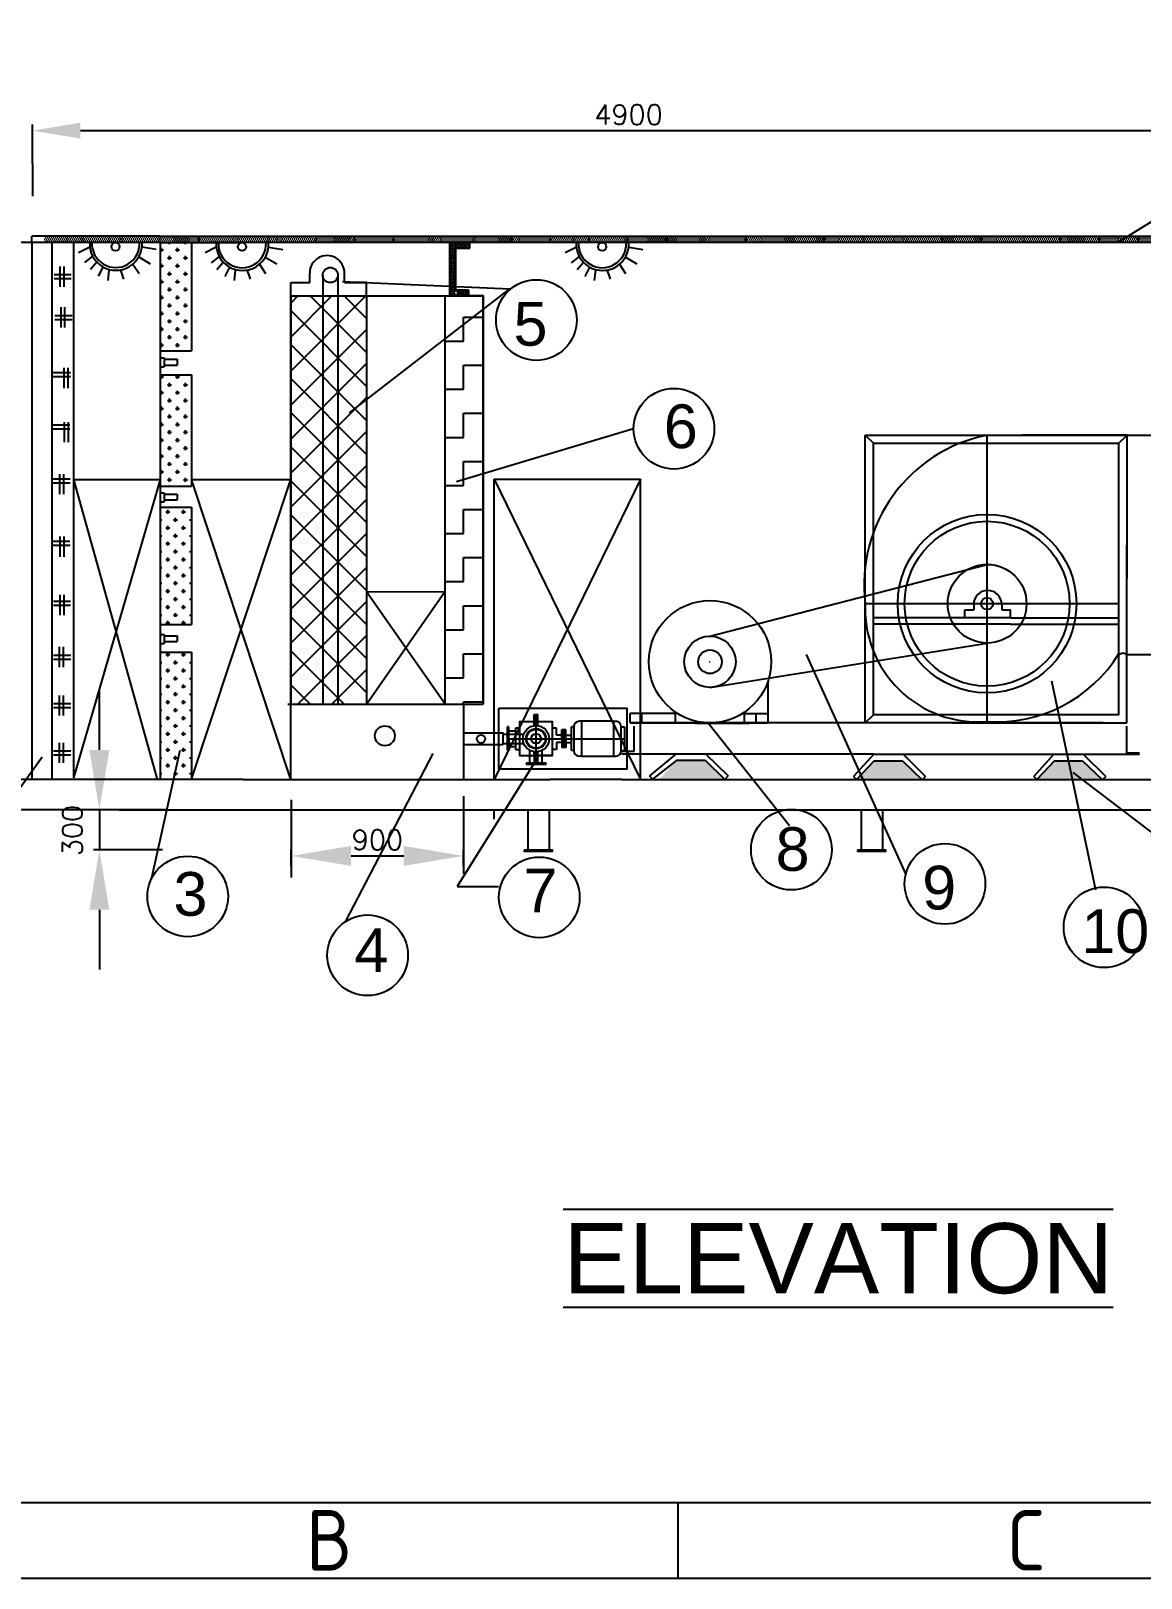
# Model space of a CAD drawing. Extents: x -106182 to 16042, y 3862 to 25647.
# Drawn here: x -101646 to -96085, y 10095 to 17850 of the extents above; entities that cross this region are included whole.
import ezdxf
from ezdxf.enums import TextEntityAlignment as Align

# ---------------------------------------------------------------- set-up
doc = ezdxf.new("R2010")
doc.units = 0
doc.header["$LTSCALE"] = 5
doc.header["$PDMODE"] = 3
doc.layers.get('0').update_dxf_attribs({"linetype": 'CONTINUOUS'})
doc.layers.get('DEFPOINTS').update_dxf_attribs({"linetype": 'CONTINUOUS'})
doc.styles.add('ISOCP', font='isocp.shx')
doc.styles.get("Standard").update_dxf_attribs({"font": 'romans.shx', "height": 100})
doc.dimstyles.get("Standard").update_dxf_attribs({"dimscale": 30, "dimtxt": 2, "dimasz": 1, "dimexe": 0.5, "dimexo": 0.5, "dimgap": 0.2, "dimtad": 1, "dimdec": 0, "dimdsep": 46, "dimtxsty": 'Standard', "dimcen": 2.5, "dimadec": 0, "dimazin": 0, "dimtfac": 1, "dimtdec": 0, "dimtmove": 2, "dimatfit": 3, "dimfxl": 1, "dimtolj": 1, "dimtzin": 0, "dimarcsym": 0})
pattern_1 = [(0, (-209410.108, 13015.322), (39.735945, 39.735945), [19.867973, -59.603918]), (90, (-209400.174, 13005.39), (-39.735945, 39.735945), [19.867973, -59.603918])]

# ---------------------------------------------------------------- blocks, each defined once
blk = doc.blocks.new('*D39')
at = {"color": 0, "lineweight": -2, "transparency": 16777216}
for p, q in [((-101303.1, 14246.3), (-101303.1, 14546.3)), ((-100971.2, 13946.3), (-101333.1, 13946.3)), ((-101303.1, 13946.3), (-101303.1, 13745.5)), ((-100986.9, 13745.5), (-101333.1, 13745.5)), ((-101303.1, 13445.5), (-101303.1, 13145.5))]:
    blk.add_line(p, q, dxfattribs=at)
at = {"color": 0, "transparency": 16777216}
for points in [[(-101353.1, 14246.3), (-101253.1, 14246.3), (-101303.1, 13946.3)], [(-101353.1, 13445.5), (-101253.1, 13445.5), (-101303.1, 13745.5)]]:
    blk.add_solid(points, dxfattribs=at)
at = {"layer": 'DEFPOINTS', "color": 0, "transparency": 16777216}
for p in [(-100911.2, 13946.3), (-101303.1, 13745.5), (-100926.9, 13745.5)]:
    blk.add_point(p, dxfattribs=at)
at = {"color": 0, "transparency": 16777216, "insert": (-101438.4, 13842.4), "char_height": 100, "attachment_point": 5, "rotation": 90}
blk.add_mtext('\\A1;300', dxfattribs=at)
blk = doc.blocks.new('*D40')
at = {"color": 0, "lineweight": -2, "transparency": 16777216}
for p, q in [((-100342, 13666.2), (-100342, 13745.1)), ((-99478.4, 13666.2), (-99478.4, 13745.1)), ((-100042, 13715.1), (-99778.4, 13715.1))]:
    blk.add_line(p, q, dxfattribs=at)
at = {"color": 0, "transparency": 16777216}
for points in [[(-100042, 13765.1), (-100042, 13665.1), (-100342, 13715.1)], [(-99778.4, 13765.1), (-99778.4, 13665.1), (-99478.4, 13715.1)]]:
    blk.add_solid(points, dxfattribs=at)
at = {"layer": 'DEFPOINTS', "color": 0, "transparency": 16777216}
for p in [(-99478.4, 13715.1), (-100342, 13606.2), (-99478.4, 13606.2)]:
    blk.add_point(p, dxfattribs=at)
at = {"color": 0, "transparency": 16777216, "insert": (-99910.2, 13795.1), "char_height": 100, "attachment_point": 5}
blk.add_mtext('\\A1;900', dxfattribs=at)
blk = doc.blocks.new('*D46')
at = {"color": 0, "lineweight": -2, "transparency": 16777216}
for p, q in [((-101637.8, 17185.9), (-101637.8, 17380.5)), ((-95666.5, 17131.8), (-95666.5, 17380.5)), ((-101397.8, 17350.5), (-95906.5, 17350.5))]:
    blk.add_line(p, q, dxfattribs=at)
at = {"color": 0, "transparency": 16777216}
for points in [[(-101397.8, 17390.5), (-101397.8, 17310.5), (-101637.8, 17350.5)], [(-95906.5, 17390.5), (-95906.5, 17310.5), (-95666.5, 17350.5)]]:
    blk.add_solid(points, dxfattribs=at)
at = {"layer": 'DEFPOINTS', "color": 0, "transparency": 16777216}
for p in [(-95666.5, 17350.5), (-101637.8, 17125.9), (-95666.5, 17071.8)]:
    blk.add_point(p, dxfattribs=at)
at = {"color": 0, "transparency": 16777216, "insert": (-98652.2, 17430.5), "char_height": 100, "attachment_point": 5}
blk.add_mtext('\\A1;4900', dxfattribs=at)

msp = doc.modelspace()

# ---------------------------------------------------------------- hatches: boundary and pattern name
h = msp.add_hatch()
h.set_pattern_fill('DOTS', color=0, scale=6.257629, style=0)
h.set_pattern_definition([(0, (-165978.99, 14084.97), (4.9669932, 9.9339863), [0, -9.9339863])])
edge = h.paths.add_edge_path()
edge.add_line((-101377, 16819.4), (-101580, 16819.4))
edge.add_line((-101580, 16819.4), (-101580, 16788.1))
edge.add_line((-101537, 16788.1), (-101580, 16788.1))
edge.add_line((-101537, 16788.1), (-101375.2, 16788.1))
edge.add_line((-101377, 16788.1), (-101377, 16819.4))
h = msp.add_hatch()
h.set_pattern_fill('DOTS', color=0, scale=6.257629, style=0)
h.set_pattern_definition([(0, (-165798.393, 14086.877), (4.9669932, 9.9339863), [0, -9.9339863])])
edge = h.paths.add_edge_path()
edge.add_line((-101196.4, 16821.3), (-101399.4, 16821.3))
edge.add_line((-101399.4, 16821.3), (-101399.4, 16790))
edge.add_line((-101356.4, 16790), (-101399.4, 16790))
edge.add_line((-101356.4, 16790), (-101194.6, 16790))
edge.add_line((-101196.4, 16790), (-101196.4, 16821.3))
h = msp.add_hatch()
h.set_pattern_fill('DOTS', color=0, scale=6.257629, style=0)
h.set_pattern_definition([(0, (-165602.484, 14086.877), (4.9669932, 9.9339863), [0, -9.9339863])])
edge = h.paths.add_edge_path()
edge.add_line((-101000.5, 16821.3), (-101203.5, 16821.3))
edge.add_line((-101203.5, 16821.3), (-101203.5, 16790))
edge.add_line((-101160.5, 16790), (-101203.5, 16790))
edge.add_line((-101160.5, 16790), (-100998.7, 16790))
edge.add_line((-101000.5, 16790), (-101000.5, 16821.3))
h = msp.add_hatch()
h.set_pattern_fill('DOTS', color=0, scale=6.257629, style=0)
h.set_pattern_definition([(0, (-165404.586, 14084.991), (4.9669932, 9.9339863), [0, -9.9339863])])
edge = h.paths.add_edge_path()
edge.add_line((-100802.6, 16819.4), (-101005.6, 16819.4))
edge.add_line((-101005.6, 16819.4), (-101005.6, 16788.1))
edge.add_line((-100962.6, 16788.1), (-101005.6, 16788.1))
edge.add_line((-100962.6, 16788.1), (-100800.8, 16788.1))
edge.add_line((-100802.6, 16788.1), (-100802.6, 16819.4))
h = msp.add_hatch()
h.set_pattern_fill('CROSS', color=0, scale=6.257629, style=0)
h.set_pattern_definition([(0, (-195255.09, 11904.563), (39.735945, 39.735945), [19.867973, -59.603918]), (90, (-195245.158, 11894.63), (-39.735945, 39.735945), [19.867973, -59.603918])])
h.paths.add_polyline_path([(-100998.7, 16246.7), (-100842.3, 16246.7), (-100842.3, 16790), (-100998.7, 16790)])
h.paths.add_polyline_path([(-100998.7, 15583.4), (-100842.3, 15583.4), (-100842.3, 16126.7), (-100998.7, 16126.7)])
h = msp.add_hatch()
h.set_pattern_fill('DOTS', color=0, scale=6.257629, style=0)
h.set_pattern_definition([(0, (-165208.676, 14084.991), (4.9669932, 9.9339863), [0, -9.9339863])])
edge = h.paths.add_edge_path()
edge.add_line((-100606.6, 16819.4), (-100809.7, 16819.4))
edge.add_line((-100809.7, 16819.4), (-100809.7, 16788.1))
edge.add_line((-100766.7, 16788.1), (-100809.7, 16788.1))
edge.add_line((-100766.7, 16788.1), (-100604.9, 16788.1))
edge.add_line((-100606.6, 16788.1), (-100606.6, 16819.4))
h = msp.add_hatch()
h.set_pattern_fill('DOTS', color=0, scale=6.257629, style=0)
h.set_pattern_definition([(0, (-165011.828, 14085.735), (4.9669932, 9.9339863), [0, -9.9339863])])
edge = h.paths.add_edge_path()
edge.add_line((-100409.8, 16820.1), (-100612.8, 16820.1))
edge.add_line((-100612.8, 16820.1), (-100612.8, 16788.8))
edge.add_line((-100569.8, 16788.8), (-100612.8, 16788.8))
edge.add_line((-100569.8, 16788.8), (-100408.1, 16788.8))
edge.add_line((-100409.8, 16788.8), (-100409.8, 16820.1))
h = msp.add_hatch()
h.set_pattern_fill('DOTS', color=0, scale=6.257629, style=0)
h.set_pattern_definition([(0, (-164815.918, 14085.735), (4.9669932, 9.9339863), [0, -9.9339863])])
edge = h.paths.add_edge_path()
edge.add_line((-100213.9, 16820.1), (-100416.9, 16820.1))
edge.add_line((-100416.9, 16820.1), (-100416.9, 16788.8))
edge.add_line((-100373.9, 16788.8), (-100416.9, 16788.8))
edge.add_line((-100373.9, 16788.8), (-100212.2, 16788.8))
edge.add_line((-100213.9, 16788.8), (-100213.9, 16820.1))
h = msp.add_hatch()
h.set_pattern_fill('DOTS', color=0, scale=6.257629, style=0)
h.set_pattern_definition([(0, (-164624.62, 14083.574), (4.9669932, 9.9339863), [0, -9.9339863])])
edge = h.paths.add_edge_path()
edge.add_line((-100022.6, 16818), (-100225.6, 16818))
edge.add_line((-100225.6, 16818), (-100225.6, 16786.7))
edge.add_line((-100182.6, 16786.7), (-100225.6, 16786.7))
edge.add_line((-100182.6, 16786.7), (-100020.9, 16786.7))
edge.add_line((-100022.6, 16786.7), (-100022.6, 16818))
h = msp.add_hatch()
h.set_pattern_fill('DOTS', color=0, scale=6.257629, style=0)
h.set_pattern_definition([(0, (-164428.71, 14083.574), (4.9669932, 9.9339863), [0, -9.9339863])])
edge = h.paths.add_edge_path()
edge.add_line((-99826.7, 16818), (-100029.7, 16818))
edge.add_line((-100029.7, 16818), (-100029.7, 16786.7))
edge.add_line((-99986.7, 16786.7), (-100029.7, 16786.7))
edge.add_line((-99986.7, 16786.7), (-99825, 16786.7))
edge.add_line((-99826.7, 16786.7), (-99826.7, 16818))
h = msp.add_hatch()
h.set_pattern_fill('DOTS', color=0, scale=6.257629, style=0)
h.set_pattern_definition([(0, (-164233.523, 14083.574), (4.9669932, 9.9339863), [0, -9.9339863])])
edge = h.paths.add_edge_path()
edge.add_line((-99631.5, 16818), (-99834.5, 16818))
edge.add_line((-99834.5, 16818), (-99834.5, 16786.7))
edge.add_line((-99791.5, 16786.7), (-99834.5, 16786.7))
edge.add_line((-99791.5, 16786.7), (-99629.8, 16786.7))
edge.add_line((-99631.5, 16786.7), (-99631.5, 16818))
h = msp.add_hatch()
h.set_pattern_fill('DOTS', color=0, scale=6.257629, style=0)
h.set_pattern_definition([(0, (-164037.614, 14083.574), (4.9669932, 9.9339863), [0, -9.9339863])])
edge = h.paths.add_edge_path()
edge.add_line((-99435.6, 16818), (-99638.6, 16818))
edge.add_line((-99638.6, 16818), (-99638.6, 16786.7))
edge.add_line((-99595.6, 16786.7), (-99638.6, 16786.7))
edge.add_line((-99595.6, 16786.7), (-99433.9, 16786.7))
edge.add_line((-99435.6, 16786.7), (-99435.6, 16818))
h = msp.add_hatch()
h.set_pattern_fill('ANSI37', color=0, scale=3.128815, style=0)
h.set_pattern_definition([(45, (-177225.931, 11529.575), (-7.0243891, 7.0243891), []), (135, (-177225.931, 11529.575), (-7.0243891, -7.0243891), [])])
h.paths.add_polyline_path([(-99546.7, 16521.8), (-99519.7, 16521.8), (-99519.7, 16762), (-99448, 16762), (-99448, 16789), (-99546.7, 16789)])
h = msp.add_hatch()
h.set_pattern_fill('DOTS', color=0, scale=6.257629, style=0)
h.set_pattern_definition([(0, (-163837.836, 14084.878), (4.9669932, 9.9339863), [0, -9.9339863])])
edge = h.paths.add_edge_path()
edge.add_line((-99235.8, 16819.3), (-99438.8, 16819.3))
edge.add_line((-99438.8, 16819.3), (-99438.8, 16788))
edge.add_line((-99395.8, 16788), (-99438.8, 16788))
edge.add_line((-99395.8, 16788), (-99234.1, 16788))
edge.add_line((-99235.8, 16788), (-99235.8, 16819.3))
h = msp.add_hatch()
h.set_pattern_fill('DOTS', color=0, scale=6.257629, style=0)
h.set_pattern_definition([(0, (-163641.927, 14084.878), (4.9669932, 9.9339863), [0, -9.9339863])])
edge = h.paths.add_edge_path()
edge.add_line((-99039.9, 16819.3), (-99242.9, 16819.3))
edge.add_line((-99242.9, 16819.3), (-99242.9, 16788))
edge.add_line((-99199.9, 16788), (-99242.9, 16788))
edge.add_line((-99199.9, 16788), (-99038.2, 16788))
edge.add_line((-99039.9, 16788), (-99039.9, 16819.3))
h = msp.add_hatch()
h.set_pattern_fill('DOTS', color=0, scale=6.257629, style=0)
h.set_pattern_definition([(0, (-163449.231, 14082.85), (4.9669932, 9.9339863), [0, -9.9339863])])
edge = h.paths.add_edge_path()
edge.add_line((-98847.2, 16817.2), (-99050.2, 16817.2))
edge.add_line((-99050.2, 16817.2), (-99050.2, 16786))
edge.add_line((-99007.2, 16786), (-99050.2, 16786))
edge.add_line((-99007.2, 16786), (-98845.5, 16786))
edge.add_line((-98847.2, 16786), (-98847.2, 16817.2))
h = msp.add_hatch()
h.set_pattern_fill('DOTS', color=0, scale=6.257629, style=0)
h.set_pattern_definition([(0, (-163253.322, 14082.85), (4.9669932, 9.9339863), [0, -9.9339863])])
edge = h.paths.add_edge_path()
edge.add_line((-98651.3, 16817.2), (-98854.3, 16817.2))
edge.add_line((-98854.3, 16817.2), (-98854.3, 16786))
edge.add_line((-98811.3, 16786), (-98854.3, 16786))
edge.add_line((-98811.3, 16786), (-98649.6, 16786))
edge.add_line((-98651.3, 16786), (-98651.3, 16817.2))
h = msp.add_hatch()
h.set_pattern_fill('DOTS', color=0, scale=6.257629, style=0)
h.set_pattern_definition([(0, (-163061.641, 14082.85), (4.9669932, 9.9339863), [0, -9.9339863])])
edge = h.paths.add_edge_path()
edge.add_line((-98459.6, 16817.2), (-98662.6, 16817.2))
edge.add_line((-98662.6, 16817.2), (-98662.6, 16786))
edge.add_line((-98619.7, 16786), (-98662.6, 16786))
edge.add_line((-98619.7, 16786), (-98457.9, 16786))
edge.add_line((-98459.6, 16786), (-98459.6, 16817.2))
h = msp.add_hatch()
h.set_pattern_fill('DOTS', color=0, scale=6.257629, style=0)
h.set_pattern_definition([(0, (-162865.732, 14082.85), (4.9669932, 9.9339863), [0, -9.9339863])])
edge = h.paths.add_edge_path()
edge.add_line((-98263.7, 16817.2), (-98466.7, 16817.2))
edge.add_line((-98466.7, 16817.2), (-98466.7, 16786))
edge.add_line((-98423.7, 16786), (-98466.7, 16786))
edge.add_line((-98423.7, 16786), (-98262, 16786))
edge.add_line((-98263.7, 16786), (-98263.7, 16817.2))
h = msp.add_hatch()
h.set_pattern_fill('DOTS', color=0, scale=6.257629, style=0)
h.set_pattern_definition([(0, (-162665.321, 14083.63), (4.9669932, 9.9339863), [0, -9.9339863])])
edge = h.paths.add_edge_path()
edge.add_line((-98063.3, 16818), (-98266.3, 16818))
edge.add_line((-98266.3, 16818), (-98266.3, 16786.7))
edge.add_line((-98223.3, 16786.7), (-98266.3, 16786.7))
edge.add_line((-98223.3, 16786.7), (-98061.6, 16786.7))
edge.add_line((-98063.3, 16786.7), (-98063.3, 16818))
h = msp.add_hatch()
h.set_pattern_fill('DOTS', color=0, scale=6.257629, style=0)
h.set_pattern_definition([(0, (-162469.411, 14083.63), (4.9669932, 9.9339863), [0, -9.9339863])])
edge = h.paths.add_edge_path()
edge.add_line((-97867.4, 16818), (-98070.4, 16818))
edge.add_line((-98070.4, 16818), (-98070.4, 16786.7))
edge.add_line((-98027.4, 16786.7), (-98070.4, 16786.7))
edge.add_line((-98027.4, 16786.7), (-97865.7, 16786.7))
edge.add_line((-97867.4, 16786.7), (-97867.4, 16818))
h = msp.add_hatch()
h.set_pattern_fill('DOTS', color=0, scale=6.257629, style=0)
h.set_pattern_definition([(0, (-162271.342, 14085.558), (4.9669932, 9.9339863), [0, -9.9339863])])
edge = h.paths.add_edge_path()
edge.add_line((-97669.3, 16820), (-97872.3, 16820))
edge.add_line((-97872.3, 16820), (-97872.3, 16788.7))
edge.add_line((-97829.4, 16788.7), (-97872.3, 16788.7))
edge.add_line((-97829.4, 16788.7), (-97667.6, 16788.7))
edge.add_line((-97669.3, 16788.7), (-97669.3, 16820))
h = msp.add_hatch()
h.set_pattern_fill('DOTS', color=0, scale=6.257629, style=0)
h.set_pattern_definition([(0, (-162075.433, 14085.558), (4.9669932, 9.9339863), [0, -9.9339863])])
edge = h.paths.add_edge_path()
edge.add_line((-97473.4, 16820), (-97676.4, 16820))
edge.add_line((-97676.4, 16820), (-97676.4, 16788.7))
edge.add_line((-97633.4, 16788.7), (-97676.4, 16788.7))
edge.add_line((-97633.4, 16788.7), (-97471.7, 16788.7))
edge.add_line((-97473.4, 16788.7), (-97473.4, 16820))
h = msp.add_hatch()
h.set_pattern_fill('DOTS', color=0, scale=6.257629, style=0)
h.set_pattern_definition([(0, (-161877.689, 14085.683), (4.9669932, 9.9339863), [0, -9.9339863])])
edge = h.paths.add_edge_path()
edge.add_line((-97275.7, 16820.1), (-97478.7, 16820.1))
edge.add_line((-97478.7, 16820.1), (-97478.7, 16788.8))
edge.add_line((-97435.7, 16788.8), (-97478.7, 16788.8))
edge.add_line((-97435.7, 16788.8), (-97273.9, 16788.8))
edge.add_line((-97275.7, 16788.8), (-97275.7, 16820.1))
h = msp.add_hatch()
h.set_pattern_fill('DOTS', color=0, scale=6.257629, style=0)
h.set_pattern_definition([(0, (-161681.779, 14085.683), (4.9669932, 9.9339863), [0, -9.9339863])])
edge = h.paths.add_edge_path()
edge.add_line((-97079.8, 16820.1), (-97282.8, 16820.1))
edge.add_line((-97282.8, 16820.1), (-97282.8, 16788.8))
edge.add_line((-97239.8, 16788.8), (-97282.8, 16788.8))
edge.add_line((-97239.8, 16788.8), (-97078, 16788.8))
edge.add_line((-97079.8, 16788.8), (-97079.8, 16820.1))
h = msp.add_hatch()
h.set_pattern_fill('DOTS', color=0, scale=6.257629, style=0)
h.set_pattern_definition([(0, (-161484.832, 14086.322), (4.9669932, 9.9339863), [0, -9.9339863])])
edge = h.paths.add_edge_path()
edge.add_line((-96882.8, 16820.7), (-97085.8, 16820.7))
edge.add_line((-97085.8, 16820.7), (-97085.8, 16789.4))
edge.add_line((-97042.8, 16789.4), (-97085.8, 16789.4))
edge.add_line((-97042.8, 16789.4), (-96881.1, 16789.4))
edge.add_line((-96882.8, 16789.4), (-96882.8, 16820.7))
h = msp.add_hatch()
h.set_pattern_fill('DOTS', color=0, scale=6.257629, style=0)
h.set_pattern_definition([(0, (-161288.923, 14086.322), (4.9669932, 9.9339863), [0, -9.9339863])])
edge = h.paths.add_edge_path()
edge.add_line((-96686.9, 16820.7), (-96889.9, 16820.7))
edge.add_line((-96889.9, 16820.7), (-96889.9, 16789.4))
edge.add_line((-96846.9, 16789.4), (-96889.9, 16789.4))
edge.add_line((-96846.9, 16789.4), (-96685.2, 16789.4))
edge.add_line((-96686.9, 16789.4), (-96686.9, 16820.7))
h = msp.add_hatch()
h.set_pattern_fill('DOTS', color=0, scale=6.257629, style=0)
h.set_pattern_definition([(0, (-161089.076, 14086.149), (4.9669932, 9.9339863), [0, -9.9339863])])
edge = h.paths.add_edge_path()
edge.add_line((-96487, 16820.5), (-96690.1, 16820.5))
edge.add_line((-96690.1, 16820.5), (-96690.1, 16789.3))
edge.add_line((-96647.1, 16789.3), (-96690.1, 16789.3))
edge.add_line((-96647.1, 16789.3), (-96485.3, 16789.3))
edge.add_line((-96487, 16789.3), (-96487, 16820.5))
h = msp.add_hatch()
h.set_pattern_fill('DOTS', color=0, scale=6.257629, style=0)
h.set_pattern_definition([(0, (-160893.167, 14086.149), (4.9669932, 9.9339863), [0, -9.9339863])])
edge = h.paths.add_edge_path()
edge.add_line((-96291.1, 16820.5), (-96494.2, 16820.5))
edge.add_line((-96494.2, 16820.5), (-96494.2, 16789.3))
edge.add_line((-96451.2, 16789.3), (-96494.2, 16789.3))
edge.add_line((-96451.2, 16789.3), (-96289.4, 16789.3))
edge.add_line((-96291.1, 16789.3), (-96291.1, 16820.5))
h = msp.add_hatch()
h.set_pattern_fill('DOTS', color=0, scale=6.257629, style=0)
h.set_pattern_definition([(0, (-160697.676, 14085.508), (4.9669932, 9.9339863), [0, -9.9339863])])
edge = h.paths.add_edge_path()
edge.add_line((-96095.6, 16819.9), (-96298.7, 16819.9))
edge.add_line((-96298.7, 16819.9), (-96298.7, 16788.6))
edge.add_line((-96255.7, 16788.6), (-96298.7, 16788.6))
edge.add_line((-96255.7, 16788.6), (-96093.9, 16788.6))
edge.add_line((-96095.6, 16788.6), (-96095.6, 16819.9))
h = msp.add_hatch()
h.set_pattern_fill('DOTS', color=0, scale=6.257629, style=0)
h.set_pattern_definition([(0, (-160501.766, 14085.508), (4.9669932, 9.9339863), [0, -9.9339863])])
edge = h.paths.add_edge_path()
edge.add_line((-95899.7, 16819.9), (-96102.8, 16819.9))
edge.add_line((-96102.8, 16819.9), (-96102.8, 16788.6))
edge.add_line((-96059.8, 16788.6), (-96102.8, 16788.6))
edge.add_line((-96059.8, 16788.6), (-95898, 16788.6))
edge.add_line((-95899.7, 16788.6), (-95899.7, 16819.9))
h = msp.add_hatch()
h.set_pattern_fill('ANSI37', color=0, scale=37.967456, style=0)
h.set_pattern_definition([(45, (-215436.75, 11352.83), (-85.23937, 85.23937), []), (135, (-215436.75, 11352.83), (-85.23937, -85.23937), [])])
h.paths.add_polyline_path([(-99964.9, 16521.8), (-100344.6, 16521.8), (-100344.6, 14476.2), (-99964.9, 14476.2)])
h = msp.add_hatch()
h.set_pattern_fill('ZIGZAG', color=0, scale=37.967456, style=0)
h.set_pattern_definition([(0, (-215203.1, 11352.83), (120.54667, 120.54667), [120.54667, -120.54667]), (90, (-215082.55, 11352.83), (-120.54667, 120.54667), [120.54667, -120.54667])])
h.paths.add_polyline_path([(-99380.6, 16521.8), (-99570.5, 16521.8), (-99570.5, 14476.2), (-99380.6, 14476.2)])
h = msp.add_hatch()
h.set_pattern_fill('CROSS', color=0, scale=6.257629, style=0)
h.set_pattern_definition(pattern_1)
h.paths.add_polyline_path([(-100842.3, 15463.4), (-100998.7, 15463.4), (-100998.7, 14875.8), (-100842.3, 14875.8)])
h = msp.add_hatch()
h.set_pattern_fill('CROSS', color=0, scale=6.257629, style=0)
h.set_pattern_definition(pattern_1)
h.paths.add_polyline_path([(-100998.7, 14098.2), (-100842.6, 14098.2), (-100842.3, 14099.2), (-100842.3, 14265.4), (-100842.3, 14736.4), (-100998.7, 14736.4)])
h = msp.add_hatch(color=0)
h.paths.add_polyline_path([(-96377.5, 14192.4), (-96519.1, 14192.4), (-96607.8, 14098.2), (-96280.6, 14098.2)])
h.paths.add_polyline_path([(-97279.8, 14192.4), (-97421.4, 14192.4), (-97510.1, 14098.2), (-97182.9, 14098.2)])
h.paths.add_polyline_path([(-98268.6, 14194.3), (-98410.2, 14194.3), (-98498.9, 14100.1), (-98499, 14098.2), (-98169.7, 14098.2)])

# ---------------------------------------------------------------- linework, layer by layer
at = {"color": 0, "ltscale": 100}
for p, q in [((-95262.9, 17371.4), (-96201.7, 16789)), ((-97261.9, 13621.3), (-97760.1, 14724.2)), ((-98252.9, 14381.9), (-97845.5, 13866.9)), ((-96426.8, 14133.4), (-95580.8, 13489))]:
    msp.add_line(p, q, dxfattribs=at)
at = {"color": 0}
for p, q in [((-101637.8, 17185.9), (-101637.8, 17022.8)), ((-100998.7, 16790), (-101759.9, 16790)), ((-101203.5, 16821.3), (-101640.6, 16821.3)), ((-101640.6, 16789), (-101640.6, 16821.3)), ((-101640.6, 16789), (-101640.6, 14098.2)), ((-101540.9, 16786.6), (-101540.9, 14094.8)), ((-101432.5, 16790), (-101432.5, 16171.8)), ((-101350.9, 16767), (-101407.1, 16738.3)), ((-101176.2, 16790), (-101351.5, 16790)), ((-101000.5, 16821.3), (-101203.5, 16821.3)), ((-101088.8, 16790), (-101176.2, 16790)), ((-101088.9, 16768.2), (-101017.9, 16756.5)), ((-101000.5, 16821.3), (-95666.2, 16821.3)), ((-100998.7, 16790), (-100998.7, 14099.2)), ((-100998.7, 16790), (-100579.9, 16790)), ((-100842.3, 16790), (-100842.3, 16246.7)), ((-100842.3, 16790), (-100842.3, 16670)), ((-100842.3, 16790), (-100842.3, 16246.7)), ((-100717.2, 16765.9), (-100773.4, 16737.3)), ((-99186.1, 16789), (-100755.1, 16789)), ((-100542.6, 16789), (-100717.8, 16789)), ((-100455.1, 16789), (-100542.6, 16789)), ((-100337.9, 16789), (-100494.3, 16789)), ((-100455.2, 16767.2), (-100384.2, 16755.5)), ((-99549.1, 16789), (-99549.9, 16521.8)), ((-99519.7, 16762), (-99446.8, 16762)), ((-99519.7, 16762), (-99519.7, 16552.3)), ((-99294.6, 16789), (-99514.6, 16789)), ((-99446.8, 16762), (-99447.1, 16789)), ((-98890.3, 16789), (-99294.6, 16789)), ((-98913.3, 16765.9), (-98969.4, 16737.3)), ((-95697.5, 16789), (-98890.3, 16789)), ((-98621, 16789), (-98796.3, 16789)), ((-98651.2, 16767.2), (-98580.3, 16755.5)), ((-98533.6, 16789), (-98621, 16789)), ((-101336.8, 16721.1), (-101377, 16688.9)), ((-101316.4, 16691.1), (-101347.6, 16653.9)), ((-101135.4, 16681.5), (-101104.4, 16635.1)), ((-101105.4, 16717.8), (-101047.8, 16683.6)), ((-100703.1, 16720.1), (-100743.3, 16687.9)), ((-100682.7, 16690.1), (-100713.9, 16652.9)), ((-100501.7, 16680.4), (-100470.7, 16634.1)), ((-100471.7, 16716.8), (-100414.1, 16682.6)), ((-98899.2, 16720.1), (-98939.3, 16687.9)), ((-98878.7, 16690.1), (-98910, 16652.9)), ((-98697.7, 16680.4), (-98666.8, 16634.1)), ((-98667.7, 16716.8), (-98610.2, 16682.6)), ((-101530.2, 16628.7), (-101444.3, 16628.7)), ((-101530.2, 16608.7), (-101444.1, 16608.7)), ((-101501.6, 16669.4), (-101501.6, 16568.2)), ((-101481.6, 16669.4), (-101481.6, 16568.2)), ((-101284.9, 16667), (-101308.4, 16621.1)), ((-101255.7, 16651.6), (-101261.4, 16599.7)), ((-101198.1, 16656), (-101181.8, 16606.6)), ((-100651.2, 16666), (-100674.7, 16620.1)), ((-100622, 16650.6), (-100627.7, 16598.7)), ((-100564.4, 16655), (-100548.1, 16605.5)), ((-100249.6, 16589.6), (-100249.6, 16636.6)), ((-100184.1, 16626.5), (-100184.1, 14476.2)), ((-100108.2, 16626.5), (-100108.2, 14476.2)), ((-100074.8, 16589.6), (-100074.8, 16636.6)), ((-98847.3, 16666), (-98870.8, 16620.1)), ((-98818, 16650.6), (-98823.8, 16598.7)), ((-98760.5, 16655), (-98744.2, 16605.5)), ((-100344.6, 16521.8), (-100344.6, 16589.6)), ((-100344.6, 16589.6), (-100249.6, 16589.6)), ((-100344.6, 16589.6), (-100249.6, 16589.6)), ((-100344.6, 16521.8), (-100344.6, 14476.2)), ((-100249.3, 16521.8), (-99431.1, 16521.8)), ((-100084.5, 16595), (-99247.1, 16557.1)), ((-99964.9, 16589.6), (-100074.8, 16589.6)), ((-100050.1, 15935.9), (-99247.1, 16557.1)), ((-99964.9, 16521.8), (-99964.9, 16589.6)), ((-99570.5, 14476.2), (-99570.5, 16521.8)), ((-99519.7, 16552.3), (-99454.1, 16552.3)), ((-99516.1, 16521.8), (-99495.6, 16552.3)), ((-99514.7, 16552.3), (-99503.1, 16521.8)), ((-99503.1, 16521.8), (-99482.6, 16552.3)), ((-99501.9, 16552.4), (-99490.4, 16522)), ((-99490.4, 16522), (-99469.9, 16552.4)), ((-99487.1, 16552.3), (-99475.6, 16521.8)), ((-99380.6, 16521.8), (-99485.4, 16521.8)), ((-99475.8, 16521.8), (-99455.2, 16552.3)), ((-99474.8, 16552.3), (-99463.3, 16521.8)), ((-99466.4, 16521.8), (-99380.6, 16521.8)), ((-99465.6, 16552.3), (-99454.1, 16521.8)), ((-99463.3, 16521.8), (-99454.1, 16535.5)), ((-99454.1, 16549.1), (-99454.1, 16552.3)), ((-99454.1, 16549.1), (-99454.1, 16521.8)), ((-99380.6, 16521.8), (-99380.6, 14476.2)), ((-99380.6, 14476.2), (-99380.6, 16521.8)), ((-101496.9, 16465.3), (-101496.9, 16364.1)), ((-101476.9, 16465.3), (-101476.9, 16364.1)), ((-101525.5, 16424.6), (-101439.7, 16424.6)), ((-101525.5, 16404.5), (-101439.4, 16404.5)), ((-100998.7, 16246.7), (-100842.3, 16246.7)), ((-100998.4, 16211), (-100978.7, 16211)), ((-100978.7, 16211), (-100978.7, 16166.5)), ((-101533.7, 16137.8), (-101447.8, 16137.8)), ((-101480.9, 16161.5), (-101480.9, 16060.2)), ((-101460.8, 16161.5), (-101460.8, 16060.2)), ((-101432.5, 16171.8), (-101432.5, 14106.8)), ((-100998.4, 16166.5), (-100978.7, 16166.5)), ((-100978.7, 16204.9), (-100914, 16204.9)), ((-100978.7, 16175.5), (-100914, 16175.5)), ((-100914, 16204.9), (-100914, 16175.5)), ((-101533.7, 16117.8), (-101447.6, 16117.8)), ((-100998.7, 16126.7), (-100842.3, 16126.7)), ((-100842.3, 16126.7), (-100842.3, 15568.4)), ((-101536.4, 15875.8), (-101450.6, 15875.8)), ((-101536.4, 15855.8), (-101450.3, 15855.8)), ((-101479.8, 15890), (-101479.8, 15788.7)), ((-101459.8, 15890), (-101459.8, 15788.7)), ((-98627, 15856.3), (-99513.8, 15590.8)), ((-97466.4, 14381.7), (-97466.2, 15824.1)), ((-97466.2, 15824.1), (-96155.3, 15823.9)), ((-97466.2, 15824.1), (-97425.6, 15783.4)), ((-96856.3, 14381.7), (-96856.1, 15824)), ((-96155.3, 15823.9), (-96678.9, 15824)), ((-96195.9, 15783.3), (-96155.3, 15823.9)), ((-96155.4, 14381.6), (-96155.3, 15823.9)), ((-96155.4, 14722.6), (-96155.3, 15823.9)), ((-96155.3, 15823.9), (-95920.6, 15823.9)), ((-96149.7, 15825.4), (-96149.7, 15825.4)), ((-96149.7, 15825.4), (-96149.7, 15823.9)), ((-96149.7, 15825.4), (-96149.7, 15823.9)), ((-96149.7, 15823.9), (-96149.7, 15823.9)), ((-96149.7, 15823.9), (-96107.7, 15823.9)), ((-97425.7, 14422.4), (-97425.6, 15783.4)), ((-97425.6, 15783.4), (-96195.9, 15783.3)), ((-96196.1, 14422.2), (-96195.9, 15783.3)), ((-101536, 15605.4), (-101450.1, 15605.4)), ((-101503.2, 15629.1), (-101503.2, 15527.8)), ((-101483.2, 15629.1), (-101483.2, 15527.8)), ((-101432.5, 15601.1), (-100998.7, 15601.1)), ((-101432.5, 15601.1), (-101013.6, 14098.2)), ((-100998.7, 15601.1), (-101432.5, 14106.8)), ((-100842.3, 15601.5), (-100344.6, 15601.5)), ((-100344.6, 14098.2), (-100842.3, 15601.5)), ((-100842.3, 14099.2), (-100344.6, 15601.5)), ((-99326.1, 14098.2), (-99326.1, 15603.3)), ((-99326.1, 15603.3), (-98591.9, 15603.3)), ((-98591.9, 15603.3), (-99326.1, 14098.2)), ((-99326.1, 15603.3), (-98591.9, 14098.2)), ((-98591.9, 14098.2), (-98591.9, 15603.3)), ((-101536, 15585.4), (-101449.9, 15585.4)), ((-100998.7, 15568.4), (-100842.3, 15568.4)), ((-100998, 15535.2), (-100978.3, 15535.2)), ((-100978.3, 15535.2), (-100978.3, 15490.7)), ((-100978.3, 15529.1), (-100913.6, 15529.1)), ((-100913.6, 15529.1), (-100913.6, 15499.7)), ((-100998.7, 15463.4), (-100842.3, 15463.4)), ((-100998, 15490.7), (-100978.3, 15490.7)), ((-100978.3, 15499.7), (-100913.6, 15499.7)), ((-100842.3, 15463.4), (-100842.3, 14875.8)), ((-101536.1, 15292.4), (-101450.2, 15292.4)), ((-101501.6, 15316.1), (-101501.6, 15214.8)), ((-101481.6, 15316.1), (-101481.6, 15214.8)), ((-97466.4, 14381.7), (-97466.3, 15280.6)), ((-96856.3, 14381.7), (-96856.2, 15280.6)), ((-101536.1, 15272.4), (-101450, 15272.4)), ((-98244.3, 14817.1), (-96856.2, 15176.5)), ((-101533, 14992.4), (-101447.1, 14992.4)), ((-101533, 14972.4), (-101446.9, 14972.4)), ((-101500.6, 15023.6), (-101500.6, 14922.3)), ((-101480.6, 15023.6), (-101480.6, 14922.3)), ((-99964.9, 14476.2), (-99570.5, 15042.4)), ((-99964.9, 15039.6), (-99570.5, 15039.8)), ((-99570.5, 14476.2), (-99964.9, 15039.6)), ((-96196, 14979.2), (-97466.3, 14979.3)), ((-96739.1, 14908.3), (-97425.7, 14908.4)), ((-96739.1, 14908.3), (-96196.1, 14908.3)), ((-100998.7, 14875.8), (-100842.3, 14875.8)), ((-100998.1, 14824.9), (-100978.3, 14824.9)), ((-100978.3, 14824.9), (-100978.3, 14780.4)), ((-100978.3, 14818.8), (-100913.7, 14818.8)), ((-100913.7, 14818.8), (-100913.7, 14789.4)), ((-96739.1, 14877), (-97425.7, 14877.1)), ((-96739.1, 14877), (-96196.1, 14877)), ((-101504, 14762.7), (-101504, 14661.5)), ((-101484, 14762.7), (-101484, 14661.5)), ((-100998.7, 14736.4), (-100842.3, 14736.4)), ((-100998.1, 14780.4), (-100978.3, 14780.4)), ((-100978.3, 14789.4), (-100913.7, 14789.4)), ((-100842.3, 14736.4), (-100842.3, 14265.4)), ((-98244.3, 14559.7), (-96856.2, 14782)), ((-101532.6, 14722), (-101446.7, 14722)), ((-101532.6, 14701.9), (-101446.5, 14701.9)), ((-95686.1, 14722.5), (-96155.4, 14722.6)), ((-97953.3, 14381.8), (-97953.3, 14591.8)), ((-96532.8, 14591.9), (-96313, 13545.3)), ((-101504, 14519.7), (-101504, 14418.4)), ((-101484, 14519.7), (-101484, 14418.4)), ((-101532.6, 14478.9), (-101446.7, 14478.9)), ((-101532.6, 14458.9), (-101446.5, 14458.9)), ((-100359.7, 14476.2), (-99380.6, 14476.2)), ((-100344.6, 14098.2), (-100344.6, 14477.4)), ((-99477.1, 14098.2), (-99477.1, 14477.4)), ((-99124.9, 14367.5), (-99124.9, 14424.5)), ((-99124.9, 14367.5), (-99124.9, 14424.5)), ((-99124.9, 14387), (-99124.9, 14424.5)), ((-99124.9, 14424.5), (-99106.1, 14424.5)), ((-99115.5, 14180.5), (-99115.5, 14424.5)), ((-99106.1, 14367.5), (-99106.1, 14424.5)), ((-98407.3, 14428.8), (-98644.5, 14428.8)), ((-98644.5, 14381.8), (-98644.5, 14428.8)), ((-98585.1, 14381.8), (-98585.1, 14428.8)), ((-98416.4, 14381.8), (-98416.4, 14428.8)), ((-98081.3, 14428.8), (-97953.3, 14428.8)), ((-98072.2, 14381.8), (-98072.2, 14428.8)), ((-98012.8, 14381.8), (-98012.8, 14428.8)), ((-99257.8, 14302.5), (-99257.8, 14361.9)), ((-99251.6, 14361.9), (-99257.8, 14361.9)), ((-99257.8, 14247.7), (-99257.8, 14357.2)), ((-99254.7, 14302.5), (-99254.7, 14361.9)), ((-99254.7, 14247.7), (-99254.7, 14357.2)), ((-99251.6, 14302.5), (-99251.6, 14361.9)), ((-99251.6, 14247.7), (-99251.6, 14357.2)), ((-99217.2, 14247.7), (-99217.2, 14357.2)), ((-99217.2, 14357.2), (-99198.4, 14357.2)), ((-99198.4, 14387), (-99198.4, 14302.5)), ((-99013.8, 14355.7), (-99032.6, 14355.7)), ((-99032.6, 14249.3), (-99032.6, 14355.7)), ((-99013.8, 14321.2), (-99013.8, 14355.7)), ((-98926.2, 14361.9), (-98938.7, 14361.9)), ((-98938.7, 14243), (-98938.7, 14361.9)), ((-98926.2, 14361.9), (-98926.2, 14243)), ((-98888.6, 14390.1), (-98898, 14390.1)), ((-98726, 14390.1), (-98716.6, 14390.1)), ((-98688.4, 14243), (-98688.4, 14361.9)), ((-98688.4, 14361.9), (-98672.8, 14361.9)), ((-98672.8, 14361.9), (-98672.8, 14243)), ((-98644.5, 14381.8), (-97984.6, 14381.8)), ((-98244.3, 14381.8), (-98644.5, 14381.8)), ((-98624.1, 14240.4), (-98624.1, 14366.2)), ((-98586.5, 14381.5), (-98049.4, 14379.4)), ((-98173, 14381.2), (-98277.8, 14381.2)), ((-98244.3, 14381.8), (-97953.3, 14381.8)), ((-97424.2, 14381.8), (-98174.5, 14381.8)), ((-97466.4, 14381.7), (-97425.7, 14422.4)), ((-96274.3, 14381.6), (-97466.4, 14381.7)), ((-96196.1, 14422.2), (-97425.7, 14422.4)), ((-97031.2, 14381.7), (-96155.4, 14381.6)), ((-96155.5, 14230.8), (-96155.5, 14365.5)), ((-101504, 14282.3), (-101504, 14181)), ((-101484, 14282.3), (-101484, 14181)), ((-99281.8, 14325.9), (-99176.9, 14325.9)), ((-99281.8, 14279), (-99176.9, 14279)), ((-99257.8, 14302.5), (-99257.8, 14243)), ((-99254.7, 14302.5), (-99254.7, 14243)), ((-99251.6, 14341.6), (-99217.2, 14341.6)), ((-99251.6, 14302.5), (-99251.6, 14263.4)), ((-99251.6, 14302.5), (-99251.6, 14243)), ((-99198.4, 14302.5), (-99198.4, 14247.7)), ((-99181.2, 14302.5), (-99032.6, 14302.5)), ((-99004.4, 14321.2), (-99013.8, 14321.2)), ((-99004.4, 14283.7), (-99013.8, 14283.7)), ((-99013.8, 14283.7), (-99013.8, 14249.3)), ((-98985.6, 14321.2), (-99004.4, 14321.2)), ((-98985.6, 14283.7), (-99004.4, 14283.7)), ((-98985.6, 14302.5), (-98985.6, 14346.3)), ((-98966.9, 14346.3), (-98985.6, 14346.3)), ((-98985.6, 14302.5), (-98985.6, 14258.7)), ((-98976.3, 14302.5), (-98976.3, 14346.3)), ((-98976.3, 14302.5), (-98976.3, 14283.7)), ((-98976.3, 14302.5), (-98976.3, 14258.7)), ((-98966.9, 14302.5), (-98966.9, 14346.3)), ((-98966.9, 14302.5), (-98966.9, 14321.2)), ((-98966.9, 14321.2), (-98938.7, 14321.2)), ((-98966.9, 14302.5), (-98966.9, 14283.7)), ((-98966.9, 14302.5), (-98966.9, 14258.7)), ((-98966.9, 14283.7), (-98938.7, 14283.7)), ((-102136, 13451.7), (-101588.9, 14212.3)), ((-101532.6, 14241.5), (-101446.7, 14241.5)), ((-101532.6, 14221.5), (-101446.5, 14221.5)), ((-101042.7, 13599.1), (-100897.6, 14245.3)), ((-100842.3, 14265.4), (-100842.3, 14099.2)), ((-100068, 13387.5), (-99630.7, 14228.2)), ((-99251.6, 14243), (-99257.8, 14243)), ((-99251.6, 14263.4), (-99217.2, 14263.4)), ((-99198.4, 14247.7), (-99217.2, 14247.7)), ((-99146.8, 14180.5), (-99146.8, 14244.7)), ((-99124.9, 14218), (-99124.9, 14237.4)), ((-99124.9, 14218), (-99124.9, 14237.4)), ((-99124.9, 14218), (-99124.9, 14180.5)), ((-99106.1, 14218), (-99106.1, 14237.4)), ((-99032.6, 14218), (-99106.1, 14218)), ((-99106.1, 14180.5), (-99106.1, 14218)), ((-99084.2, 14180.5), (-99084.2, 14244.7)), ((-99013.8, 14249.3), (-99032.6, 14249.3)), ((-98966.9, 14258.7), (-98985.6, 14258.7)), ((-98926.2, 14243), (-98938.7, 14243)), ((-98888.6, 14214.9), (-98898, 14214.9)), ((-98726, 14214.9), (-98716.6, 14214.9)), ((-98688.4, 14243), (-98672.8, 14243)), ((-98686.7, 14240.4), (-98624.1, 14240.4)), ((-98086.7, 14224.8), (-98686.7, 14224.8)), ((-98413, 14226.7), (-98547.4, 14116)), ((-98410.2, 14194.3), (-98532.8, 14100.1)), ((-98413, 14226.7), (-98266, 14226.7)), ((-98410.2, 14194.3), (-98268.6, 14194.3)), ((-98268.6, 14194.3), (-98169.7, 14098.2)), ((-98266, 14226.7), (-98153.2, 14116)), ((-97424.2, 14225.4), (-98174.5, 14225.4)), ((-97424.2, 14224.8), (-97524.7, 14114)), ((-97421.4, 14192.4), (-97510.1, 14098.2)), ((-97424.2, 14224.8), (-97277.2, 14224.8)), ((-97421.4, 14192.4), (-97279.8, 14192.4)), ((-97279.8, 14192.4), (-97180.9, 14096.2)), ((-97277.2, 14225.4), (-96092.9, 14225.4)), ((-97277.2, 14224.8), (-97164.4, 14114)), ((-96521.9, 14224.8), (-96622.4, 14114)), ((-96519.1, 14192.4), (-96607.8, 14098.2)), ((-96521.9, 14224.8), (-96374.8, 14224.8)), ((-96519.1, 14192.4), (-96377.5, 14192.4)), ((-96377.5, 14192.4), (-96278.6, 14096.2)), ((-96374.8, 14224.8), (-96262.1, 14114)), ((-96092.9, 14230.8), (-96155.5, 14230.8)), ((-99124.9, 14180.5), (-99510.5, 13561.5)), ((-99115.5, 14180.5), (-99165.5, 14180.5)), ((-99165.5, 14180.5), (-99165.5, 14174.2)), ((-99165.5, 14174.2), (-99065.4, 14174.2)), ((-99065.4, 14180.5), (-99115.5, 14180.5)), ((-99065.4, 14174.2), (-99065.4, 14180.5)), ((-98532.8, 14100.1), (-98547.4, 14116)), ((-98169.7, 14098.2), (-98153.2, 14116)), ((-97510.1, 14098.2), (-97524.7, 14114)), ((-97180.9, 14096.2), (-97164.4, 14114)), ((-96607.8, 14098.2), (-96622.4, 14114)), ((-96278.6, 14096.2), (-96262.1, 14114)), ((-100582.7, 14098.2), (-101773.6, 14098.2)), ((-101003, 14098.2), (-101742.8, 14098.2)), ((-100691.6, 14098.2), (-100948.5, 14098.2)), ((-100582.7, 14098.2), (-99045.3, 14098.2)), ((-98686.7, 14098.2), (-99045.3, 14098.2)), ((-98686.7, 14098.2), (-95697.5, 14098.2)), ((-100342, 13995.5), (-100342, 13606.2)), ((-99478.4, 14014.3), (-99478.4, 13626)), ((-101203.1, 13946.3), (-101773.6, 13946.3)), ((-101203.1, 13946.3), (-95691, 13946.3)), ((-99325.3, 13899.2), (-99325.3, 13946.3)), ((-99510.5, 13561.5), (-99304.1, 13561.5)), ((-98405.8, 10474.8), (-98405.8, 10095.5))]:
    msp.add_line(p, q, dxfattribs=at)
for points in [[(-84029.8, 10095.5), (-84029.8, 25268), (-105802.4, 25268), (-105802.4, 10095.5)], [(-84409.2, 10474.8), (-84409.2, 24888.7), (-105423.1, 24888.7), (-105423.1, 10474.8)], [(-98726, 14390.1), (-98888.6, 14390.1), (-98888.6, 14214.9), (-98726, 14214.9)], [(-99281.8, 14271.2), (-99477.4, 14271.2), (-99477.4, 14332.9), (-99281.8, 14332.9)], [(-99172.8, 13745.5), (-99034.5, 13745.5), (-99034.5, 13736.5), (-99172.8, 13736.5)], [(-97503.4, 13745.5), (-97365.1, 13745.5), (-97365.1, 13736.5), (-97503.4, 13736.5)]]:
    msp.add_lwpolyline(points, close=True, dxfattribs=at)
for points in [[(-100344.6, 14476.2), (-100344.6, 16521.8), (-99964.9, 16521.8), (-99964.9, 14476.2)], [(-99570.5, 14476.2), (-99570.5, 16521.8), (-99380.6, 16521.8), (-99380.6, 14476.2)], [(-99124.9, 14387), (-99198.4, 14387), (-99198.4, 14218), (-99124.9, 14218)], [(-99106.1, 14218), (-99032.6, 14218), (-99032.6, 14387), (-99106.1, 14387)], [(-99157.2, 13946.3), (-99157.2, 13745.6), (-99047.6, 13745.6), (-99047.6, 13946.3)], [(-97487.8, 13946.3), (-97487.8, 13745.6), (-97378.2, 13745.6), (-97378.2, 13946.3)]]:
    msp.add_lwpolyline(points, dxfattribs=at)
for centre, radius in [((-101222.2, 16769.4), 20.6), ((-100588.5, 16768.4), 20.6), ((-98784.6, 16768.4), 20.6), ((-100146.2, 16626.5), 38), ((-99114.1, 16401), 202.1), ((-98424.9, 15856.3), 202.1), ((-96856.2, 14979.3), 447.4), ((-96856.2, 14979.3), 413), ((-96856.2, 14979.3), 197.3), ((-98244.3, 14688.4), 306.6), ((-96856.2, 14979.3), 29.7), ((-98244.3, 14688.4), 128.7), ((-98244.3, 14688.4), 59.4), ((-98244.3, 14688.4), 1.13825611868512e-11), ((-99872.8, 14317.1), 50), ((-99115.5, 14302.5), 65.7), ((-99115.5, 14302.5), 50.1), ((-99115.5, 14302.5), 46.9), ((-99391.3, 14301.5), 21), ((-99115.5, 14302.5), 25), ((-97836.4, 13746.4), 202.1), ((-97067.1, 13575.2), 202.1), ((-100860.4, 13511.9), 202.1), ((-99099.5, 13507), 202.1), ((-96270, 13357.2), 202.1), ((-99959.2, 13217.2), 202.1)]:
    msp.add_circle(centre, radius, dxfattribs=at)
for centre, radius, start, end in [((-101220.2, 16782.1), 131.6, 176.55007, 3.44993), ((-101221.2, 16783.9), 119.5, 177.09734, 2.90266), ((-100586.5, 16781), 131.6, 176.55007, 3.44993), ((-100587.5, 16782.9), 119.5, 177.09734, 2.90266), ((-98782.6, 16781), 131.6, 176.55007, 3.44993), ((-98783.6, 16782.9), 119.5, 177.09734, 2.90266), ((-100162.2, 16636.7), 87.4, 359.95363, 180.04637), ((-96707, 15073.5), 765.2, 101.23912, 187.07057), ((-96899.8, 14954), 567.5, 176.77866, 274.39376), ((-96808.1, 15104.6), 718, 266.1526, 328.47303), ((-96175.7, 14701.1), 29.6, 46.53996, 133.44503), ((-98898, 14361.9), 28.2, 90, 180), ((-98716.6, 14361.9), 28.2, 0, 90), ((-98898, 14243), 28.2, 180, 270), ((-98716.6, 14243), 28.2, 270, 0)]:
    msp.add_arc(centre, radius, start, end, dxfattribs=at)
at = {"layer": 'DEFPOINTS'}
for p, q in [((-100249.6, 16589.6), (-100249.6, 16636.6)), ((-100074.8, 16589.6), (-100074.8, 16636.6)), ((-100287.1, 16589.6), (-100249.6, 16589.6)), ((-100074.8, 16589.6), (-99964.9, 16589.6)), ((-96923.3, 14975.8), (-96923.3, 14949.2)), ((-96783, 14975.7), (-96783, 14949.1)), ((-96967.2, 14949.2), (-96923.3, 14949.2)), ((-96967.2, 14908.4), (-96967.2, 14949.2)), ((-96783, 14949.1), (-96739.1, 14949.1)), ((-96739.1, 14908.3), (-96739.1, 14949.1)), ((-99301.3, 14455), (-98659.9, 14455)), ((-99301.3, 14149.9), (-99301.3, 14455)), ((-98659.9, 14149.9), (-98659.9, 14455)), ((-98659.9, 14149.9), (-99301.3, 14149.9))]:
    msp.add_line(p, q, dxfattribs=at)
at = {"layer": 'DEFPOINTS', "ltscale": 5}
msp.add_line((-99250.2, 14302.5), (-98669, 14302.5), dxfattribs=at)
at = {"layer": 'DEFPOINTS'}
msp.add_arc((-96853.1, 14975.8), 70.1, 359.9925, 179.9925, dxfattribs=at)

# ---------------------------------------------------------------- texts
at = {"color": 0, "style": 'ISOCP'}
for s, p in [('B', (-100150.7, 10285.1)), ('C', (-96661, 10285.1))]:
    msp.add_text(s, height=303.5, dxfattribs=at).set_placement(p, align=Align.MIDDLE)
at = {"color": 0}
for s, insert, char_height, width, attachment_point in [('{\\fArial|b0|i0|c0|p34;5}', (-99228.4, 16491.6), 219.017, 99.246, 1), ('{\\fArial|b0|i0|c0|p34;6}', (-98475.7, 15978.1), 219.017, 99.246, 1), ('{\\fArial|b0|i0|c0|p34;8}', (-97915.4, 13859.3), 219.017, 99.246, 1), ('{\\fArial|b0|i0|c0|p34;7}', (-99178.7, 13651.2), 219.017, 99.246, 1), ('{\\fArial|b0|i0|c0|p34;9}', (-97181.4, 13665.8), 219.017, 99.246, 1), ('{\\fArial|b0|i0|c0|p34;3}', (-100931.9, 13634.3), 219.017, 99.246, 1), ('{\\fArial|b0|i0|c0|p34;10}', (-96384.3, 13447.8), 219.017, 99.246, 1), ('{\\fArial|b0|i0|c0|p34;4}', (-100025.9, 13351.8), 219.017, 99.246, 1), ('{\\fArial|b0|i0|c0|p34;\\L\\OELEVATION}', (-97601.8, 11696.2), 351.372, 4972.341, 5)]:
    msp.add_mtext(s, dxfattribs=dict(at, insert=insert, char_height=char_height, width=width, attachment_point=attachment_point))

# ---------------------------------------------------------------- dimensions: what is measured, and where the dimension line sits
for base, p1, p2, text, override, picture, middle in [((-95666.5, 17350.5), (-101637.8, 17125.9), (-95666.5, 17071.8), '4900', {"dimtxt": 100, "dimasz": 8, "dimexe": 1, "dimexo": 2, "dimgap": 1, "dimcen": 2}, '*D46', (-98652.2, 17430.5)), ((-99478.4, 13715.1), (-100342, 13606.2), (-99478.4, 13606.2), '900', {"dimtxt": 100, "dimasz": 10, "dimexe": 1, "dimexo": 2, "dimgap": 1, "dimcen": 2}, '*D40', (-99910.2, 13795.1))]:
    dim = msp.add_linear_dim(base=base, p1=p1, p2=p2, text=text, dimstyle='Standard', override=override, dxfattribs=at)
    dim.commit()
    dim.dimension.update_dxf_attribs({"geometry": picture, "text_midpoint": middle})
dim = msp.add_linear_dim(base=(-101303.1, 13745.5), p1=(-100911.2, 13946.3), p2=(-100926.9, 13745.5), angle=90, text='300', dimstyle='Standard', override={"dimtxt": 100, "dimasz": 10, "dimexe": 1, "dimexo": 2, "dimgap": 1, "dimcen": 2}, dxfattribs=at)
dim.commit()
dim.dimension.update_dxf_attribs({"geometry": '*D39', "text_midpoint": (-101438.4, 13842.4), "dimtype": 160})

doc.saveas('drawing.dxf')
